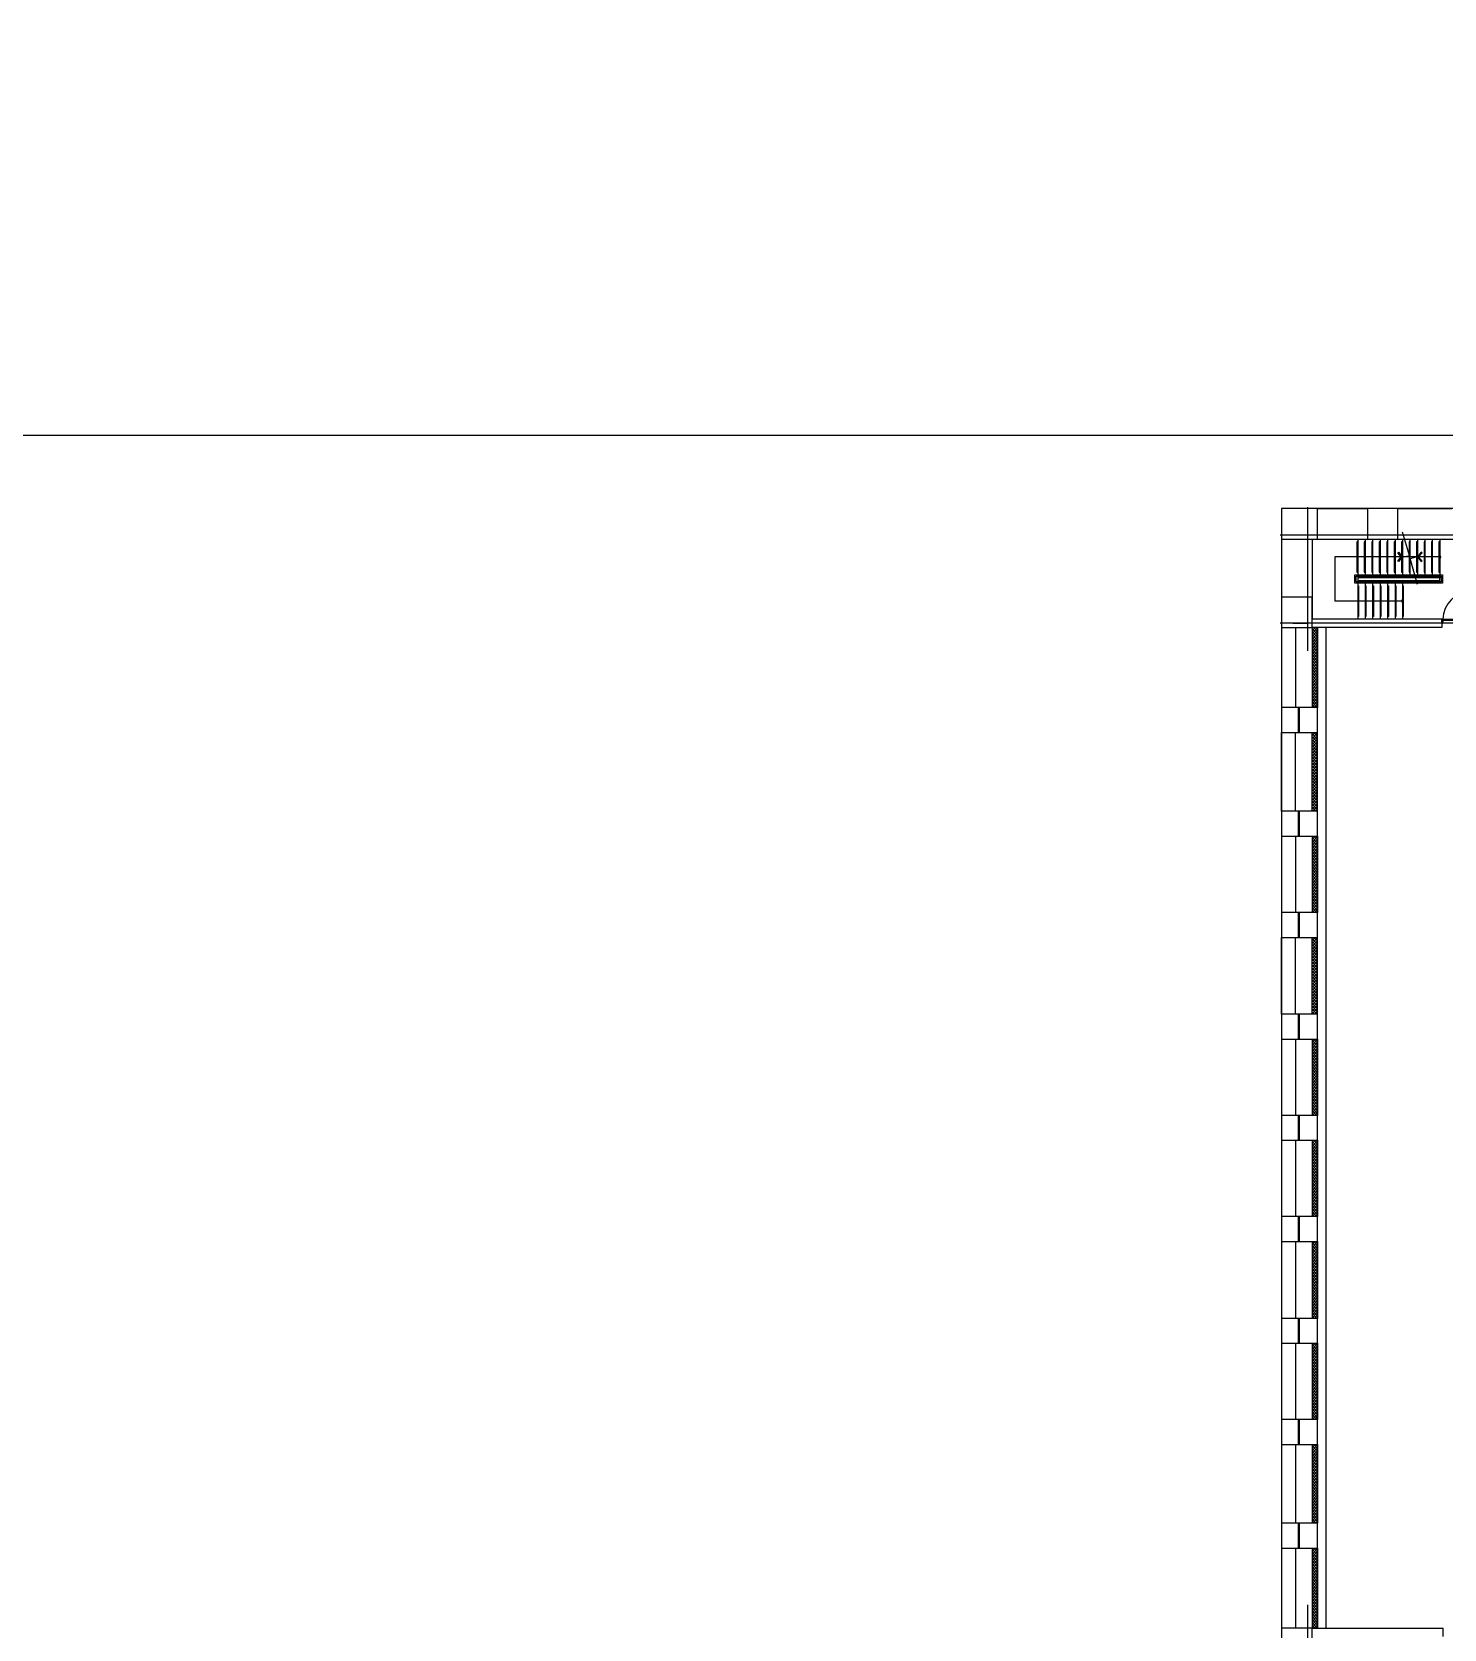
# Model space of a CAD drawing. Header units: millimetres. Extents: x 0 to 356400, y 0 to 68257.
# Drawn here: x 107356 to 109399, y 5073 to 7384 of the extents above; entities that cross this region are included whole.
import ezdxf

# ---------------------------------------------------------------- set-up
doc = ezdxf.new("R2010")
doc.units = ezdxf.units.MM
doc.header["$LTSCALE"] = 75
doc.layers.add('8', color=8, linetype='Continuous')
doc.layers.add('G(그리드1)', color=185, linetype='Continuous', plot=False)

# ---------------------------------------------------------------- blocks, each defined once
blk = doc.blocks.new('G$C7369CDF7')
at = {"layer": '8'}
for p, q in [((20980, 12400), (20980, 0)), ((16830, 9550), (16830, 50)), ((17780, 0), (17780, 7500)), ((17930, 1150), (17930, 7100)), ((20830, 5880), (20830, 6920)), ((20833, 5883), (20833, 6917)), ((20878, 6917), (20878, 5883)), ((20980, 6920), (20980, 5880)), ((16830, 4250), (16830, 6200)), ((19230, 5870), (19530, 5870)), ((19230, 2700), (19230, 5870)), ((19280, 5820), (19480, 5820)), ((19280, 2750), (19280, 5820)), ((19480, 5820), (19480, 2750)), ((19530, 5870), (19530, 2700)), ((20880, 5880), (20830, 5880)), ((20830, 5880), (20830, 5850)), ((20830, 5850), (20850, 5850)), ((20830, 5840), (21130, 5840)), ((20830, 5840), (20830, 1150)), ((20878, 5883), (20833, 5883)), ((20840, 5850), (20840, 5830)), ((20840, 5850), (20970, 5850)), ((20840, 5840), (20970, 5840)), ((20840, 5830), (20970, 5830)), ((20860, 5850), (20860, 5830)), ((20930, 5895), (20880, 5895)), ((20880, 5895), (20880, 5880)), ((20930, 5880), (20930, 5895)), ((20980, 5880), (20930, 5880)), ((20950, 5850), (20950, 5830)), ((20960, 5850), (20980, 5850)), ((20970, 5850), (20970, 5830)), ((20980, 5850), (20980, 5880)), ((21130, 5840), (21130, 1150)), ((57330, 1150), (57330, 5890)), ((57630, 5890), (57330, 5890)), ((17930, 5770), (19230, 5770)), ((17930, 5500), (19230, 5500)), ((17930, 5230), (19230, 5230)), ((18030, 5770), (18030, 5740)), ((18030, 5740), (19130, 5740)), ((18030, 5500), (18030, 5470)), ((18030, 5470), (19130, 5470)), ((18030, 5230), (18030, 5200)), ((18030, 5200), (19130, 5200)), ((18580, 5770), (18580, 4960)), ((19130, 5740), (19130, 5770)), ((19130, 5470), (19130, 5500)), ((19130, 5200), (19130, 5230)), ((19280, 5770), (19330, 5770)), ((19280, 5500), (19330, 5500)), ((19280, 5230), (19330, 5230)), ((19430, 5770), (19330, 5770)), ((19330, 5770), (19330, 2800)), ((19430, 2800), (19430, 5770)), ((18527, 4675), (17687, 4418)), ((17930, 4960), (19230, 4960)), ((17930, 4690), (19230, 4690)), ((18030, 4960), (18030, 4930)), ((18030, 4930), (19130, 4930)), ((18030, 4690), (18030, 4660)), ((18030, 4660), (19130, 4660)), ((18434, 5127), (18412, 5102)), ((18412, 5102), (18580, 4960)), ((18580, 5004), (18434, 5127)), ((18580, 4461), (18527, 4675)), ((18726, 5127), (18580, 5004)), ((18580, 4960), (18748, 5102)), ((18634, 4702), (18580, 4919)), ((18580, 4919), (18580, 4461)), ((19573, 4960), (18634, 4702)), ((18748, 5102), (18726, 5127)), ((19130, 4930), (19130, 4960)), ((19130, 4660), (19130, 4690)), ((19280, 4960), (19330, 4960)), ((19280, 4690), (19330, 4690)), ((16830, 4250), (16830, 3150)), ((17930, 4250), (16830, 4250)), ((17930, 4420), (19230, 4420)), ((17930, 3150), (17930, 4250)), ((17930, 4150), (19230, 4150)), ((18030, 4420), (18030, 4390)), ((18030, 4390), (19130, 4390)), ((18030, 4150), (18030, 4120)), ((18030, 4120), (19130, 4120)), ((18412, 4278), (18580, 4420)), ((18434, 4253), (18412, 4278)), ((18580, 4376), (18434, 4253)), ((18580, 4420), (18580, 1975)), ((18580, 4420), (18748, 4278)), ((18726, 4253), (18580, 4376)), ((18748, 4278), (18726, 4253)), ((19130, 4390), (19130, 4420)), ((19130, 4120), (19130, 4150)), ((19280, 4420), (19330, 4420)), ((19280, 4150), (19330, 4150)), ((19430, 4420), (19480, 4420)), ((19430, 4150), (19480, 4150)), ((19530, 4420), (20830, 4420)), ((19530, 4150), (20830, 4150)), ((19630, 4420), (19630, 4450)), ((19630, 4450), (20730, 4450)), ((19630, 4150), (19630, 4180)), ((19630, 4180), (20730, 4180)), ((20180, 4420), (20180, 1975)), ((20730, 4450), (20730, 4420)), ((20730, 4180), (20730, 4150)), ((17930, 3880), (19230, 3880)), ((17930, 3610), (19230, 3610)), ((18030, 3880), (18030, 3850)), ((18030, 3850), (19130, 3850)), ((18030, 3610), (18030, 3580)), ((18030, 3580), (19130, 3580)), ((19130, 3850), (19130, 3880)), ((19130, 3580), (19130, 3610)), ((19280, 3880), (19330, 3880)), ((19280, 3610), (19330, 3610)), ((19430, 3880), (19480, 3880)), ((19430, 3610), (19480, 3610)), ((19530, 3880), (20830, 3880)), ((19530, 3610), (20830, 3610)), ((19630, 3880), (19630, 3910)), ((19630, 3910), (20730, 3910)), ((19630, 3610), (19630, 3640)), ((19630, 3640), (20730, 3640)), ((20730, 3910), (20730, 3880)), ((20730, 3640), (20730, 3610)), ((16830, 1350), (16830, 3150)), ((16830, 3150), (17930, 3150)), ((17930, 3340), (19230, 3340)), ((17930, 3070), (19230, 3070)), ((18030, 3340), (18030, 3310)), ((18030, 3310), (19130, 3310)), ((18030, 3070), (18030, 3040)), ((18030, 3040), (19130, 3040)), ((19130, 3310), (19130, 3340)), ((19130, 3040), (19130, 3070)), ((19280, 3340), (19330, 3340)), ((19280, 3070), (19330, 3070)), ((19430, 3340), (19480, 3340)), ((19430, 3070), (19480, 3070)), ((19530, 3340), (20830, 3340)), ((19530, 3070), (20830, 3070)), ((19630, 3340), (19630, 3370)), ((19630, 3370), (20730, 3370)), ((19630, 3070), (19630, 3100)), ((19630, 3100), (20730, 3100)), ((20730, 3370), (20730, 3340)), ((20730, 3100), (20730, 3070)), ((17930, 2800), (19230, 2800)), ((18030, 2800), (18030, 2770)), ((18030, 2770), (19130, 2770)), ((19130, 2770), (19130, 2800)), ((19530, 2700), (19230, 2700)), ((19280, 2800), (19330, 2800)), ((19480, 2750), (19280, 2750)), ((19330, 2800), (19430, 2800)), ((19430, 2800), (19480, 2800)), ((19530, 2800), (20830, 2800)), ((19630, 2800), (19630, 2830)), ((19630, 2830), (20730, 2830)), ((20730, 2830), (20730, 2800)), ((18580, 1975), (20180, 1975)), ((16830, 1350), (16830, 50)), ((17930, 1350), (16830, 1350)), ((17930, 50), (17930, 1350)), ((21130, 1650), (57330, 1650)), ((21130, 1350), (24030, 1350)), ((24930, 1350), (24030, 1350)), ((24030, 1350), (24030, 50)), ((27780, 1350), (24930, 1350)), ((24930, 50), (24930, 1350)), ((28680, 1350), (27780, 1350)), ((27780, 1350), (27780, 50)), ((28680, 1350), (31440, 1350)), ((28680, 50), (28680, 1350)), ((32340, 1350), (31440, 1350)), ((31440, 1350), (31440, 50)), ((35120, 1350), (32340, 1350)), ((32340, 50), (32340, 1350)), ((36020, 1350), (35120, 1350)), ((35120, 1350), (35120, 50)), ((36020, 1350), (38780, 1350)), ((36020, 50), (36020, 1350)), ((39680, 1350), (38780, 1350)), ((38780, 1350), (38780, 50)), ((39680, 1350), (42440, 1350)), ((39680, 50), (39680, 1350)), ((43340, 1350), (42440, 1350)), ((42440, 1350), (42440, 50)), ((43340, 1350), (46120, 1350)), ((43340, 50), (43340, 1350)), ((47020, 1350), (46120, 1350)), ((46120, 1350), (46120, 50)), ((47020, 1350), (49780, 1350)), ((47020, 50), (47020, 1350)), ((50680, 1350), (49780, 1350)), ((49780, 1350), (49780, 50)), ((50680, 1350), (53530, 1350)), ((50680, 50), (50680, 1350)), ((54430, 1350), (53530, 1350)), ((53530, 1350), (53530, 50)), ((54430, 1350), (57330, 1350)), ((54430, 50), (54430, 1350)), ((21980, 1000), (16780, 1000)), ((17930, 1150), (20830, 1150)), ((20030, 1150), (20030, 50)), ((21130, 1150), (20030, 1150)), ((20980, 450), (20980, 1000)), ((21130, 1150), (24030, 1150)), ((21130, 50), (21130, 1150)), ((24030, 700), (24030, 650)), ((24930, 700), (24030, 700)), ((24030, 650), (24930, 650)), ((27780, 1150), (24930, 1150)), ((24930, 650), (24930, 700)), ((27780, 700), (27780, 650)), ((28680, 700), (27780, 700)), ((27780, 650), (28680, 650)), ((28680, 1150), (31440, 1150)), ((28680, 650), (28680, 700)), ((31440, 700), (31440, 650)), ((32340, 700), (31440, 700)), ((31440, 650), (32340, 650)), ((35120, 1150), (32340, 1150)), ((32340, 650), (32340, 700)), ((35120, 700), (35120, 650)), ((36020, 700), (35120, 700)), ((35120, 650), (36020, 650)), ((36020, 1150), (38780, 1150)), ((36020, 650), (36020, 700)), ((38780, 700), (38780, 650)), ((39680, 700), (38780, 700)), ((38780, 650), (39680, 650)), ((39680, 1150), (42440, 1150)), ((39680, 650), (39680, 700)), ((42440, 700), (42440, 650)), ((43340, 700), (42440, 700)), ((42440, 650), (43340, 650)), ((43340, 1150), (46120, 1150)), ((43340, 650), (43340, 700)), ((46120, 700), (46120, 650)), ((47020, 700), (46120, 700)), ((46120, 650), (47020, 650)), ((47020, 1150), (49780, 1150)), ((47020, 650), (47020, 700)), ((49780, 700), (49780, 650)), ((50680, 700), (49780, 700)), ((49780, 650), (50680, 650)), ((50680, 1150), (53530, 1150)), ((50680, 650), (50680, 700)), ((53530, 700), (53530, 650)), ((54430, 700), (53530, 700)), ((53530, 650), (54430, 650)), ((54430, 1150), (57330, 1150)), ((54430, 650), (54430, 700)), ((61680, 1000), (56480, 1000)), ((57330, 1150), (57330, 50)), ((58430, 1150), (57330, 1150)), ((16830, 50), (105630, 50)), ((16830, 50), (17930, 50)), ((17930, 50), (20030, 50)), ((20030, 50), (21130, 50)), ((21130, 550), (24030, 550)), ((21130, 50), (24030, 50)), ((24030, 50), (24930, 50)), ((27780, 550), (24930, 550)), ((27780, 50), (24930, 50)), ((27780, 50), (28680, 50)), ((28680, 550), (31440, 550)), ((28680, 50), (31440, 50)), ((31440, 50), (32340, 50)), ((35120, 550), (32340, 550)), ((35120, 50), (32340, 50)), ((35120, 50), (36020, 50)), ((36020, 550), (38780, 550)), ((36020, 50), (38780, 50)), ((38780, 50), (39680, 50)), ((39680, 550), (42440, 550)), ((39680, 50), (42440, 50)), ((42440, 50), (43340, 50)), ((43340, 550), (46120, 550)), ((43340, 50), (46120, 50)), ((46120, 50), (47020, 50)), ((47020, 550), (49780, 550)), ((47020, 50), (49780, 50)), ((49780, 50), (50680, 50)), ((50680, 550), (53530, 550)), ((50680, 50), (53530, 50)), ((53530, 50), (54430, 50)), ((54430, 550), (57330, 550)), ((54430, 50), (57330, 50)), ((57330, 50), (58430, 50))]:
    blk.add_line(p, q, dxfattribs=at)
at = {"layer": '8', "transparency": 33554687}
for p, q in [((21130, 1314), (21166, 1350)), ((21130, 1208), (21272, 1350)), ((21240, 1150), (21130, 1260)), ((21346, 1150), (21146, 1350)), ((21178, 1150), (21378, 1350)), ((21452, 1150), (21252, 1350)), ((21284, 1150), (21484, 1350)), ((21558, 1150), (21358, 1350)), ((21390, 1150), (21590, 1350)), ((21664, 1150), (21464, 1350)), ((21496, 1150), (21696, 1350)), ((21771, 1150), (21571, 1350)), ((21602, 1150), (21802, 1350)), ((21877, 1150), (21677, 1350)), ((21709, 1150), (21909, 1350)), ((21983, 1150), (21783, 1350)), ((21815, 1150), (22015, 1350)), ((22089, 1150), (21889, 1350)), ((21921, 1150), (22121, 1350)), ((22195, 1150), (21995, 1350)), ((22027, 1150), (22227, 1350)), ((22301, 1150), (22101, 1350)), ((22133, 1150), (22333, 1350)), ((22407, 1150), (22207, 1350)), ((22239, 1150), (22439, 1350)), ((22513, 1150), (22313, 1350)), ((22345, 1150), (22545, 1350)), ((22619, 1150), (22419, 1350)), ((22451, 1150), (22651, 1350)), ((22725, 1150), (22525, 1350)), ((22557, 1150), (22757, 1350)), ((22831, 1150), (22631, 1350)), ((22663, 1150), (22863, 1350)), ((22937, 1150), (22737, 1350)), ((22769, 1150), (22969, 1350)), ((23043, 1150), (22843, 1350)), ((22875, 1150), (23075, 1350)), ((23149, 1150), (22949, 1350)), ((22981, 1150), (23181, 1350)), ((23255, 1150), (23055, 1350)), ((23087, 1150), (23287, 1350)), ((23362, 1150), (23162, 1350)), ((23193, 1150), (23393, 1350)), ((23468, 1150), (23268, 1350)), ((23300, 1150), (23500, 1350)), ((23574, 1150), (23374, 1350)), ((23406, 1150), (23606, 1350)), ((23680, 1150), (23480, 1350)), ((23512, 1150), (23712, 1350)), ((23786, 1150), (23586, 1350)), ((23618, 1150), (23818, 1350)), ((23892, 1150), (23692, 1350)), ((23724, 1150), (23924, 1350)), ((23998, 1150), (23798, 1350)), ((23830, 1150), (24030, 1350)), ((24030, 1224), (23904, 1350)), ((23936, 1150), (24030, 1244)), ((24030, 1330), (24010, 1350)), ((24930, 1314), (24966, 1350)), ((24930, 1208), (25072, 1350)), ((25040, 1150), (24930, 1260)), ((25146, 1150), (24946, 1350)), ((24978, 1150), (25178, 1350)), ((25252, 1150), (25052, 1350)), ((25084, 1150), (25284, 1350)), ((25358, 1150), (25158, 1350)), ((25190, 1150), (25390, 1350)), ((25464, 1150), (25264, 1350)), ((25296, 1150), (25496, 1350)), ((25571, 1150), (25371, 1350)), ((25402, 1150), (25602, 1350)), ((25677, 1150), (25477, 1350)), ((25509, 1150), (25709, 1350)), ((25783, 1150), (25583, 1350)), ((25615, 1150), (25815, 1350)), ((25889, 1150), (25689, 1350)), ((25721, 1150), (25921, 1350)), ((25995, 1150), (25795, 1350)), ((25827, 1150), (26027, 1350)), ((26101, 1150), (25901, 1350)), ((25933, 1150), (26133, 1350)), ((26207, 1150), (26007, 1350)), ((26039, 1150), (26239, 1350)), ((26313, 1150), (26113, 1350)), ((26145, 1150), (26345, 1350)), ((26419, 1150), (26219, 1350)), ((26251, 1150), (26451, 1350)), ((26525, 1150), (26325, 1350)), ((26357, 1150), (26557, 1350)), ((26631, 1150), (26431, 1350)), ((26463, 1150), (26663, 1350)), ((26737, 1150), (26537, 1350)), ((26569, 1150), (26769, 1350)), ((26843, 1150), (26643, 1350)), ((26675, 1150), (26875, 1350)), ((26949, 1150), (26749, 1350)), ((26781, 1150), (26981, 1350)), ((27055, 1150), (26855, 1350)), ((26887, 1150), (27087, 1350)), ((27162, 1150), (26962, 1350)), ((26993, 1150), (27193, 1350)), ((27268, 1150), (27068, 1350)), ((27100, 1150), (27300, 1350)), ((27374, 1150), (27174, 1350)), ((27206, 1150), (27406, 1350)), ((27480, 1150), (27280, 1350)), ((27312, 1150), (27512, 1350)), ((27586, 1150), (27386, 1350)), ((27418, 1150), (27618, 1350)), ((27692, 1150), (27492, 1350)), ((27524, 1150), (27724, 1350)), ((27780, 1168), (27598, 1350)), ((27630, 1150), (27780, 1300)), ((27780, 1274), (27704, 1350)), ((27736, 1150), (27780, 1194)), ((28680, 1314), (28716, 1350)), ((28680, 1208), (28822, 1350)), ((28790, 1150), (28680, 1260)), ((28896, 1150), (28696, 1350)), ((28728, 1150), (28928, 1350)), ((29002, 1150), (28802, 1350)), ((28834, 1150), (29034, 1350)), ((29108, 1150), (28908, 1350)), ((28940, 1150), (29140, 1350)), ((29214, 1150), (29014, 1350)), ((29046, 1150), (29246, 1350)), ((29321, 1150), (29121, 1350)), ((29152, 1150), (29352, 1350)), ((29427, 1150), (29227, 1350)), ((29259, 1150), (29459, 1350)), ((29533, 1150), (29333, 1350)), ((29365, 1150), (29565, 1350)), ((29639, 1150), (29439, 1350)), ((29471, 1150), (29671, 1350)), ((29745, 1150), (29545, 1350)), ((29577, 1150), (29777, 1350)), ((29851, 1150), (29651, 1350)), ((29683, 1150), (29883, 1350)), ((29957, 1150), (29757, 1350)), ((29789, 1150), (29989, 1350)), ((30063, 1150), (29863, 1350)), ((29895, 1150), (30095, 1350)), ((30169, 1150), (29969, 1350)), ((30001, 1150), (30201, 1350)), ((30275, 1150), (30075, 1350)), ((30107, 1150), (30307, 1350)), ((30381, 1150), (30181, 1350)), ((30213, 1150), (30413, 1350)), ((30487, 1150), (30287, 1350)), ((30319, 1150), (30519, 1350)), ((30593, 1150), (30393, 1350)), ((30425, 1150), (30625, 1350)), ((30699, 1150), (30499, 1350)), ((30531, 1150), (30731, 1350)), ((30805, 1150), (30605, 1350)), ((30637, 1150), (30837, 1350)), ((30912, 1150), (30712, 1350)), ((30743, 1150), (30943, 1350)), ((31018, 1150), (30818, 1350)), ((30850, 1150), (31050, 1350)), ((31124, 1150), (30924, 1350)), ((30956, 1150), (31156, 1350)), ((31230, 1150), (31030, 1350)), ((31062, 1150), (31262, 1350)), ((31336, 1150), (31136, 1350)), ((31168, 1150), (31368, 1350)), ((31440, 1152), (31242, 1350)), ((31274, 1150), (31440, 1317)), ((31440, 1258), (31348, 1350)), ((31380, 1150), (31440, 1210)), ((32340, 1314), (32376, 1350)), ((32340, 1208), (32482, 1350)), ((32450, 1150), (32340, 1260)), ((32556, 1150), (32356, 1350)), ((32388, 1150), (32588, 1350)), ((32662, 1150), (32462, 1350)), ((32494, 1150), (32694, 1350)), ((32768, 1150), (32568, 1350)), ((32600, 1150), (32800, 1350)), ((32874, 1150), (32674, 1350)), ((32706, 1150), (32906, 1350)), ((32981, 1150), (32781, 1350)), ((32812, 1150), (33012, 1350)), ((33087, 1150), (32887, 1350)), ((32919, 1150), (33119, 1350)), ((33193, 1150), (32993, 1350)), ((33025, 1150), (33225, 1350)), ((33299, 1150), (33099, 1350)), ((33131, 1150), (33331, 1350)), ((33405, 1150), (33205, 1350)), ((33237, 1150), (33437, 1350)), ((33511, 1150), (33311, 1350)), ((33343, 1150), (33543, 1350)), ((33617, 1150), (33417, 1350)), ((33449, 1150), (33649, 1350)), ((33723, 1150), (33523, 1350)), ((33555, 1150), (33755, 1350)), ((33829, 1150), (33629, 1350)), ((33661, 1150), (33861, 1350)), ((33935, 1150), (33735, 1350)), ((33767, 1150), (33967, 1350)), ((34041, 1150), (33841, 1350)), ((33873, 1150), (34073, 1350)), ((34147, 1150), (33947, 1350)), ((33979, 1150), (34179, 1350)), ((34253, 1150), (34053, 1350)), ((34085, 1150), (34285, 1350)), ((34359, 1150), (34159, 1350)), ((34191, 1150), (34391, 1350)), ((34465, 1150), (34265, 1350)), ((34297, 1150), (34497, 1350)), ((34572, 1150), (34372, 1350)), ((34403, 1150), (34603, 1350)), ((34678, 1150), (34478, 1350)), ((34510, 1150), (34710, 1350)), ((34784, 1150), (34584, 1350)), ((34616, 1150), (34816, 1350)), ((34890, 1150), (34690, 1350)), ((34722, 1150), (34922, 1350)), ((34996, 1150), (34796, 1350)), ((34828, 1150), (35028, 1350)), ((35102, 1150), (34902, 1350)), ((34934, 1150), (35120, 1337)), ((35120, 1238), (35008, 1350)), ((35040, 1150), (35120, 1230)), ((35120, 1344), (35114, 1350)), ((36020, 1314), (36056, 1350)), ((36020, 1208), (36162, 1350)), ((36130, 1150), (36020, 1260)), ((36236, 1150), (36036, 1350)), ((36068, 1150), (36268, 1350)), ((36342, 1150), (36142, 1350)), ((36174, 1150), (36374, 1350)), ((36448, 1150), (36248, 1350)), ((36280, 1150), (36480, 1350)), ((36554, 1150), (36354, 1350)), ((36386, 1150), (36586, 1350)), ((36661, 1150), (36461, 1350)), ((36492, 1150), (36692, 1350)), ((36767, 1150), (36567, 1350)), ((36599, 1150), (36799, 1350)), ((36873, 1150), (36673, 1350)), ((36705, 1150), (36905, 1350)), ((36979, 1150), (36779, 1350)), ((36811, 1150), (37011, 1350)), ((37085, 1150), (36885, 1350)), ((36917, 1150), (37117, 1350)), ((37191, 1150), (36991, 1350)), ((37023, 1150), (37223, 1350)), ((37297, 1150), (37097, 1350)), ((37129, 1150), (37329, 1350)), ((37403, 1150), (37203, 1350)), ((37235, 1150), (37435, 1350)), ((37509, 1150), (37309, 1350)), ((37341, 1150), (37541, 1350)), ((37615, 1150), (37415, 1350)), ((37447, 1150), (37647, 1350)), ((37721, 1150), (37521, 1350)), ((37553, 1150), (37753, 1350)), ((37827, 1150), (37627, 1350)), ((37659, 1150), (37859, 1350)), ((37933, 1150), (37733, 1350)), ((37765, 1150), (37965, 1350)), ((38039, 1150), (37839, 1350)), ((37871, 1150), (38071, 1350)), ((38145, 1150), (37945, 1350)), ((37977, 1150), (38177, 1350)), ((38252, 1150), (38052, 1350)), ((38083, 1150), (38283, 1350)), ((38358, 1150), (38158, 1350)), ((38190, 1150), (38390, 1350)), ((38464, 1150), (38264, 1350)), ((38296, 1150), (38496, 1350)), ((38570, 1150), (38370, 1350)), ((38402, 1150), (38602, 1350)), ((38676, 1150), (38476, 1350)), ((38508, 1150), (38708, 1350)), ((38780, 1152), (38582, 1350)), ((38614, 1150), (38780, 1317)), ((38780, 1258), (38688, 1350)), ((38720, 1150), (38780, 1210)), ((39680, 1314), (39716, 1350)), ((39680, 1208), (39822, 1350)), ((39790, 1150), (39680, 1260)), ((39896, 1150), (39696, 1350)), ((39728, 1150), (39928, 1350)), ((40002, 1150), (39802, 1350)), ((39834, 1150), (40034, 1350)), ((40108, 1150), (39908, 1350)), ((39940, 1150), (40140, 1350)), ((40214, 1150), (40014, 1350)), ((40046, 1150), (40246, 1350)), ((40321, 1150), (40121, 1350)), ((40152, 1150), (40352, 1350)), ((40427, 1150), (40227, 1350)), ((40259, 1150), (40459, 1350)), ((40533, 1150), (40333, 1350)), ((40365, 1150), (40565, 1350)), ((40639, 1150), (40439, 1350)), ((40471, 1150), (40671, 1350)), ((40745, 1150), (40545, 1350)), ((40577, 1150), (40777, 1350)), ((40851, 1150), (40651, 1350)), ((40683, 1150), (40883, 1350)), ((40957, 1150), (40757, 1350)), ((40789, 1150), (40989, 1350)), ((41063, 1150), (40863, 1350)), ((40895, 1150), (41095, 1350)), ((41169, 1150), (40969, 1350)), ((41001, 1150), (41201, 1350)), ((41275, 1150), (41075, 1350)), ((41107, 1150), (41307, 1350)), ((41381, 1150), (41181, 1350)), ((41213, 1150), (41413, 1350)), ((41487, 1150), (41287, 1350)), ((41319, 1150), (41519, 1350)), ((41593, 1150), (41393, 1350)), ((41425, 1150), (41625, 1350)), ((41699, 1150), (41499, 1350)), ((41531, 1150), (41731, 1350)), ((41805, 1150), (41605, 1350)), ((41637, 1150), (41837, 1350)), ((41912, 1150), (41712, 1350)), ((41743, 1150), (41943, 1350)), ((42018, 1150), (41818, 1350)), ((41850, 1150), (42050, 1350)), ((42124, 1150), (41924, 1350)), ((41956, 1150), (42156, 1350)), ((42230, 1150), (42030, 1350)), ((42062, 1150), (42262, 1350)), ((42336, 1150), (42136, 1350)), ((42168, 1150), (42368, 1350)), ((42440, 1152), (42242, 1350)), ((42274, 1150), (42440, 1317)), ((42440, 1258), (42348, 1350)), ((42380, 1150), (42440, 1210)), ((43340, 1314), (43376, 1350)), ((43340, 1208), (43482, 1350)), ((43450, 1150), (43340, 1260)), ((43556, 1150), (43356, 1350)), ((43388, 1150), (43588, 1350)), ((43662, 1150), (43462, 1350)), ((43494, 1150), (43694, 1350)), ((43768, 1150), (43568, 1350)), ((43600, 1150), (43800, 1350)), ((43874, 1150), (43674, 1350)), ((43706, 1150), (43906, 1350)), ((43981, 1150), (43781, 1350)), ((43812, 1150), (44012, 1350)), ((44087, 1150), (43887, 1350)), ((43919, 1150), (44119, 1350)), ((44193, 1150), (43993, 1350)), ((44025, 1150), (44225, 1350)), ((44299, 1150), (44099, 1350)), ((44131, 1150), (44331, 1350)), ((44405, 1150), (44205, 1350)), ((44237, 1150), (44437, 1350)), ((44511, 1150), (44311, 1350)), ((44343, 1150), (44543, 1350)), ((44617, 1150), (44417, 1350)), ((44449, 1150), (44649, 1350)), ((44723, 1150), (44523, 1350)), ((44555, 1150), (44755, 1350)), ((44829, 1150), (44629, 1350)), ((44661, 1150), (44861, 1350)), ((44935, 1150), (44735, 1350)), ((44767, 1150), (44967, 1350)), ((45041, 1150), (44841, 1350)), ((44873, 1150), (45073, 1350)), ((45147, 1150), (44947, 1350)), ((44979, 1150), (45179, 1350)), ((45253, 1150), (45053, 1350)), ((45085, 1150), (45285, 1350)), ((45359, 1150), (45159, 1350)), ((45191, 1150), (45391, 1350)), ((45465, 1150), (45265, 1350)), ((45297, 1150), (45497, 1350)), ((45572, 1150), (45372, 1350)), ((45403, 1150), (45603, 1350)), ((45678, 1150), (45478, 1350)), ((45510, 1150), (45710, 1350)), ((45784, 1150), (45584, 1350)), ((45616, 1150), (45816, 1350)), ((45890, 1150), (45690, 1350)), ((45722, 1150), (45922, 1350)), ((45996, 1150), (45796, 1350)), ((45828, 1150), (46028, 1350)), ((46102, 1150), (45902, 1350)), ((45934, 1150), (46120, 1337)), ((46120, 1238), (46008, 1350)), ((46040, 1150), (46120, 1230)), ((46120, 1344), (46114, 1350)), ((47020, 1314), (47056, 1350)), ((47020, 1208), (47162, 1350)), ((47130, 1150), (47020, 1260)), ((47236, 1150), (47036, 1350)), ((47068, 1150), (47268, 1350)), ((47342, 1150), (47142, 1350)), ((47174, 1150), (47374, 1350)), ((47448, 1150), (47248, 1350)), ((47280, 1150), (47480, 1350)), ((47554, 1150), (47354, 1350)), ((47386, 1150), (47586, 1350)), ((47661, 1150), (47461, 1350)), ((47492, 1150), (47692, 1350)), ((47767, 1150), (47567, 1350)), ((47599, 1150), (47799, 1350)), ((47873, 1150), (47673, 1350)), ((47705, 1150), (47905, 1350)), ((47979, 1150), (47779, 1350)), ((47811, 1150), (48011, 1350)), ((48085, 1150), (47885, 1350)), ((47917, 1150), (48117, 1350)), ((48191, 1150), (47991, 1350)), ((48023, 1150), (48223, 1350)), ((48297, 1150), (48097, 1350)), ((48129, 1150), (48329, 1350)), ((48403, 1150), (48203, 1350)), ((48235, 1150), (48435, 1350)), ((48509, 1150), (48309, 1350)), ((48341, 1150), (48541, 1350)), ((48615, 1150), (48415, 1350)), ((48447, 1150), (48647, 1350)), ((48721, 1150), (48521, 1350)), ((48553, 1150), (48753, 1350)), ((48827, 1150), (48627, 1350)), ((48659, 1150), (48859, 1350)), ((48933, 1150), (48733, 1350)), ((48765, 1150), (48965, 1350)), ((49039, 1150), (48839, 1350)), ((48871, 1150), (49071, 1350)), ((49145, 1150), (48945, 1350)), ((48977, 1150), (49177, 1350)), ((49252, 1150), (49052, 1350)), ((49083, 1150), (49283, 1350)), ((49358, 1150), (49158, 1350)), ((49190, 1150), (49390, 1350)), ((49464, 1150), (49264, 1350)), ((49296, 1150), (49496, 1350)), ((49570, 1150), (49370, 1350)), ((49402, 1150), (49602, 1350)), ((49676, 1150), (49476, 1350)), ((49508, 1150), (49708, 1350)), ((49780, 1152), (49582, 1350)), ((49614, 1150), (49780, 1317)), ((49780, 1258), (49688, 1350)), ((49720, 1150), (49780, 1210)), ((50680, 1314), (50716, 1350)), ((50680, 1208), (50822, 1350)), ((50790, 1150), (50680, 1260)), ((50896, 1150), (50696, 1350)), ((50728, 1150), (50928, 1350)), ((51002, 1150), (50802, 1350)), ((50834, 1150), (51034, 1350)), ((51108, 1150), (50908, 1350)), ((50940, 1150), (51140, 1350)), ((51214, 1150), (51014, 1350)), ((51046, 1150), (51246, 1350)), ((51321, 1150), (51121, 1350)), ((51152, 1150), (51352, 1350)), ((51427, 1150), (51227, 1350)), ((51259, 1150), (51459, 1350)), ((51533, 1150), (51333, 1350)), ((51365, 1150), (51565, 1350)), ((51639, 1150), (51439, 1350)), ((51471, 1150), (51671, 1350)), ((51745, 1150), (51545, 1350)), ((51577, 1150), (51777, 1350)), ((51851, 1150), (51651, 1350)), ((51683, 1150), (51883, 1350)), ((51957, 1150), (51757, 1350)), ((51789, 1150), (51989, 1350)), ((52063, 1150), (51863, 1350)), ((51895, 1150), (52095, 1350)), ((52169, 1150), (51969, 1350)), ((52001, 1150), (52201, 1350)), ((52275, 1150), (52075, 1350)), ((52107, 1150), (52307, 1350)), ((52381, 1150), (52181, 1350)), ((52213, 1150), (52413, 1350)), ((52487, 1150), (52287, 1350)), ((52319, 1150), (52519, 1350)), ((52593, 1150), (52393, 1350)), ((52425, 1150), (52625, 1350)), ((52699, 1150), (52499, 1350)), ((52531, 1150), (52731, 1350)), ((52805, 1150), (52605, 1350)), ((52637, 1150), (52837, 1350)), ((52912, 1150), (52712, 1350)), ((52743, 1150), (52943, 1350)), ((53018, 1150), (52818, 1350)), ((52850, 1150), (53050, 1350)), ((53124, 1150), (52924, 1350)), ((52956, 1150), (53156, 1350)), ((53230, 1150), (53030, 1350)), ((53062, 1150), (53262, 1350)), ((53336, 1150), (53136, 1350)), ((53168, 1150), (53368, 1350)), ((53442, 1150), (53242, 1350)), ((53274, 1150), (53474, 1350)), ((53530, 1168), (53348, 1350)), ((53380, 1150), (53530, 1300)), ((53530, 1274), (53454, 1350)), ((53486, 1150), (53530, 1194)), ((54430, 1314), (54466, 1350)), ((54430, 1208), (54572, 1350)), ((54540, 1150), (54430, 1260)), ((54646, 1150), (54446, 1350)), ((54478, 1150), (54678, 1350)), ((54752, 1150), (54552, 1350)), ((54584, 1150), (54784, 1350)), ((54858, 1150), (54658, 1350)), ((54690, 1150), (54890, 1350)), ((54964, 1150), (54764, 1350)), ((54796, 1150), (54996, 1350)), ((55071, 1150), (54871, 1350)), ((54902, 1150), (55102, 1350)), ((55177, 1150), (54977, 1350)), ((55009, 1150), (55209, 1350)), ((55283, 1150), (55083, 1350)), ((55115, 1150), (55315, 1350)), ((55389, 1150), (55189, 1350)), ((55221, 1150), (55421, 1350)), ((55495, 1150), (55295, 1350)), ((55327, 1150), (55527, 1350)), ((55601, 1150), (55401, 1350)), ((55433, 1150), (55633, 1350)), ((55707, 1150), (55507, 1350)), ((55539, 1150), (55739, 1350)), ((55813, 1150), (55613, 1350)), ((55645, 1150), (55845, 1350)), ((55919, 1150), (55719, 1350)), ((55751, 1150), (55951, 1350)), ((56025, 1150), (55825, 1350)), ((55857, 1150), (56057, 1350)), ((56131, 1150), (55931, 1350)), ((55963, 1150), (56163, 1350)), ((56237, 1150), (56037, 1350)), ((56069, 1150), (56269, 1350)), ((56343, 1150), (56143, 1350)), ((56175, 1150), (56375, 1350)), ((56449, 1150), (56249, 1350)), ((56281, 1150), (56481, 1350)), ((56555, 1150), (56355, 1350)), ((56387, 1150), (56587, 1350)), ((56662, 1150), (56462, 1350)), ((56493, 1150), (56693, 1350)), ((56768, 1150), (56568, 1350)), ((56600, 1150), (56800, 1350)), ((56874, 1150), (56674, 1350)), ((56706, 1150), (56906, 1350)), ((56980, 1150), (56780, 1350)), ((56812, 1150), (57012, 1350)), ((57086, 1150), (56886, 1350)), ((56918, 1150), (57118, 1350)), ((57192, 1150), (56992, 1350)), ((57024, 1150), (57224, 1350)), ((57298, 1150), (57098, 1350)), ((57130, 1150), (57330, 1350)), ((57330, 1224), (57204, 1350)), ((57236, 1150), (57330, 1244)), ((57330, 1330), (57310, 1350)), ((21134, 1150), (21130, 1154)), ((24934, 1150), (24930, 1154)), ((28684, 1150), (28680, 1154)), ((32344, 1150), (32340, 1154)), ((36024, 1150), (36020, 1154)), ((39684, 1150), (39680, 1154)), ((43344, 1150), (43340, 1154)), ((47024, 1150), (47020, 1154)), ((50684, 1150), (50680, 1154)), ((54434, 1150), (54430, 1154))]:
    blk.add_line(p, q, dxfattribs=at)
at = {"layer": '8'}
for centre, radius, start, end in [((20872, 6957), 1075, 184.52992, 267.80346), ((18580, 5770), 37.5, 90.00002, 270.00002), ((18580, 5770), 37.5, 270.00002, 90.00002), ((20180, 4420), 37.5, 90.00002, 270.00002), ((20180, 4420), 37.5, 270.00002, 90.00002)]:
    blk.add_arc(centre, radius, start, end, dxfattribs=at)
for points in [[(18580, 5004), (18580, 4960), (18434, 5127), (18412, 5102)], [(18726, 5127), (18748, 5102), (18580, 5004), (18580, 4960)], [(18580, 4376), (18580, 4420), (18434, 4253), (18412, 4278)], [(18726, 4253), (18748, 4278), (18580, 4376), (18580, 4420)]]:
    blk.add_solid(points, dxfattribs=at)

msp = doc.modelspace()

# ---------------------------------------------------------------- linework, layer by layer
at = {"layer": 'G(그리드1)'}
for points in [[(124675, 59900), (98075, 59900), (98075, 6800), (124675, 6800)], [(124675, 59900), (100775, 59900), (100775, 6800), (124675, 6800)]]:
    msp.add_lwpolyline(points, close=True, dxfattribs=at)

# ---------------------------------------------------------------- block references
at = {"xscale": 0.04000000000000001, "yscale": 0.04000000000000001, "zscale": 0.04000000000000001, "rotation": 270}
msp.add_blockref('G$C7369CDF7', (109162.2, 7367.1), dxfattribs=at)

doc.saveas('drawing.dxf')
